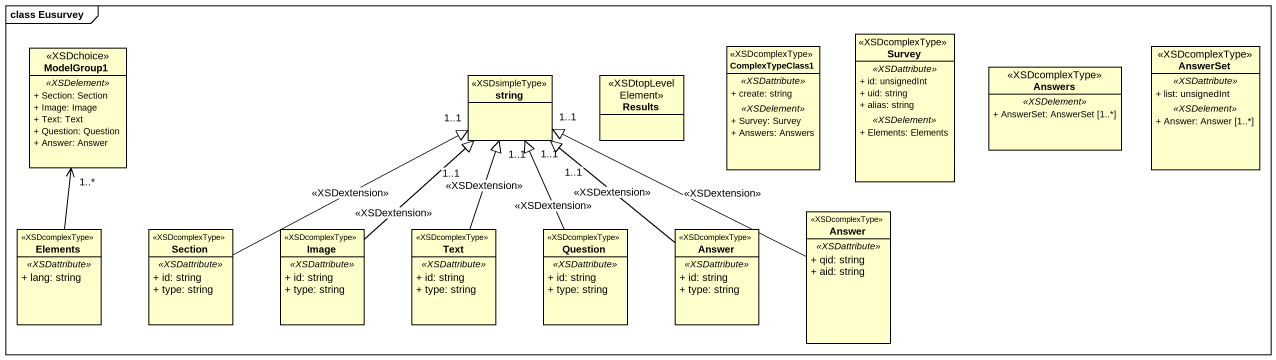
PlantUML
@startuml
mainframe class Eusurvey
hide circle
hide empty members
skinparam classAttributeIconSize 0
class Survey <<XSDcomplexType>> {
  .. <<XSDattribute>> ..
  + id: unsignedInt
  + uid: string
  + alias: string
  .. <<XSDelement>> ..
  + Elements: Elements
}
class ModelGroup1 <<XSDchoice>> {
  .. <<XSDelement>> ..
  + Section: Section
  + Image: Image
  + Text: Text
  + Question: Question
  + Answer: Answer
}
class string <<XSDsimpleType>>
class Results <<XSDtopLevelElement>>
class ComplexTypeClass1 <<XSDcomplexType>> {
  .. <<XSDattribute>> ..
  + create: string
  .. <<XSDelement>> ..
  + Survey: Survey
  + Answers: Answers
}
class Answers <<XSDcomplexType>> {
  .. <<XSDelement>> ..
  + AnswerSet: AnswerSet [1..*]
}
class AnswerSet <<XSDcomplexType>> {
  .. <<XSDattribute>> ..
  + list: unsignedInt
  .. <<XSDelement>> ..
  + Answer: Answer [1..*]
}
class Elements <<XSDcomplexType>> {
  .. <<XSDattribute>> ..
  + lang: string
}
class Section <<XSDcomplexType>> {
  .. <<XSDattribute>> ..
  + id: string
  + type: string
}
class Image <<XSDcomplexType>> {
  .. <<XSDattribute>> ..
  + id: string
  + type: string
}
class Text <<XSDcomplexType>> {
  .. <<XSDattribute>> ..
  + id: string
  + type: string
}
class Question <<XSDcomplexType>> {
  .. <<XSDattribute>> ..
  + id: string
  + type: string
}
class Answer <<XSDcomplexType>> {
  .. <<XSDattribute>> ..
  + id: string
  + type: string
}
class "Answer" as Answer_2 <<XSDcomplexType>> {
  .. <<XSDattribute>> ..
  + qid: string
  + aid: string
}
Elements -up-> "1..*" ModelGroup1
Section -right-|> "1..1" string : <<XSDextension>>
Image -up-|> "1..1" string : <<XSDextension>>
Text -up-|> "1..1" string : <<XSDextension>>
Question -up-|> "1..1" string : <<XSDextension>>
Answer -up-|> "1..1" string : <<XSDextension>>
Answer_2 -left-|> "1..1" string : <<XSDextension>>
@enduml
